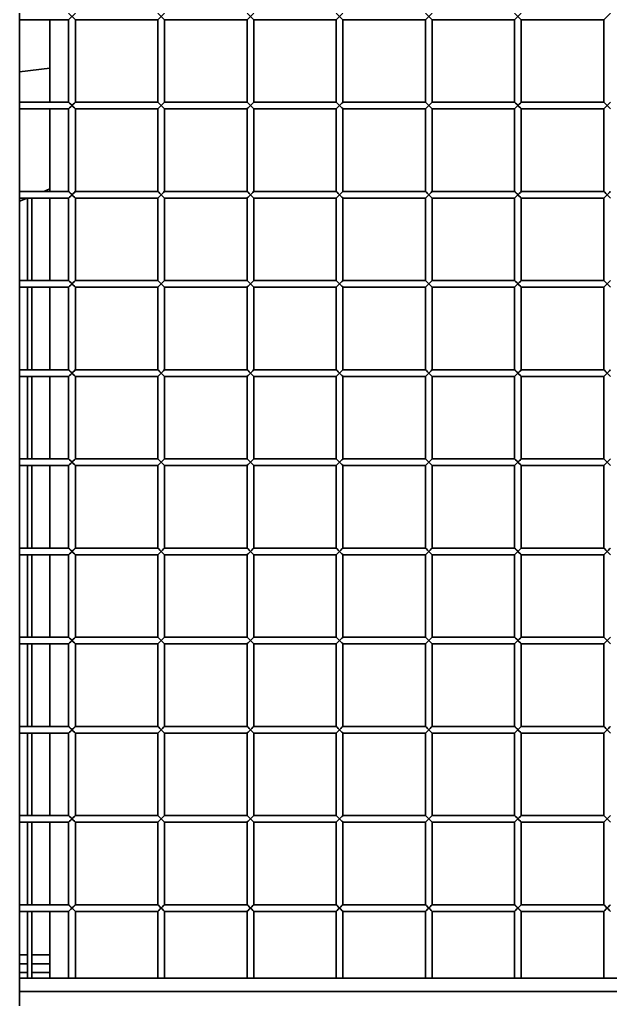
# Model space of a CAD drawing. Header units: millimetres. Extents: x 32496 to 166256, y 3504 to 23939.
# Drawn here: x 147669.7 to 147934.6, y 13585.3 to 14024.9 of the extents above; entities that cross this region are included whole.
import ezdxf

# ---------------------------------------------------------------- set-up
doc = ezdxf.new("R2010")
doc.units = ezdxf.units.MM
doc.layers.get('0').update_dxf_attribs({"lineweight": 35})

# ---------------------------------------------------------------- blocks, each defined once
blk = doc.blocks.new('8-1250')
at = {"linetype": 'Continuous'}
for p, q in [((-926.63, -32393.79), (-926.63, -33324.79)), ((-904.63, -32881.79), (-901.63, -32878.79)), ((-904.63, -32878.79), (-901.63, -32881.79)), ((-864.63, -32881.79), (-861.63, -32878.79)), ((-864.63, -32878.79), (-861.63, -32881.79)), ((-824.63, -32881.79), (-821.63, -32878.79)), ((-824.63, -32878.79), (-821.63, -32881.79)), ((-784.63, -32881.79), (-781.63, -32878.79)), ((-784.63, -32878.79), (-781.63, -32881.79)), ((-744.63, -32881.79), (-741.63, -32878.79)), ((-744.63, -32878.79), (-741.63, -32881.79)), ((-704.63, -32881.79), (-701.63, -32878.79)), ((-704.63, -32878.79), (-701.63, -32881.79)), ((-664.63, -32881.79), (-661.63, -32878.79)), ((-926.63, -32881.79), (-904.63, -32881.79)), ((-913.13, -32881.79), (-913.13, -32918.79)), ((-904.63, -32881.79), (-904.63, -32918.79)), ((-901.63, -32881.79), (-864.63, -32881.79)), ((-901.63, -32881.79), (-901.63, -32918.79)), ((-864.63, -32881.79), (-864.63, -32918.79)), ((-861.63, -32881.79), (-824.63, -32881.79)), ((-861.63, -32881.79), (-861.63, -32918.79)), ((-824.63, -32881.79), (-824.63, -32918.79)), ((-821.63, -32881.79), (-784.63, -32881.79)), ((-821.63, -32881.79), (-821.63, -32918.79)), ((-784.63, -32881.79), (-784.63, -32918.79)), ((-781.63, -32881.79), (-744.63, -32881.79)), ((-781.63, -32881.79), (-781.63, -32918.79)), ((-744.63, -32881.79), (-744.63, -32918.79)), ((-741.63, -32881.79), (-704.63, -32881.79)), ((-741.63, -32881.79), (-741.63, -32918.79)), ((-704.63, -32881.79), (-704.63, -32918.79)), ((-701.63, -32881.79), (-664.63, -32881.79)), ((-701.63, -32881.79), (-701.63, -32918.79)), ((-664.63, -32881.79), (-664.63, -32918.79)), ((-913.13, -32903.55), (-926.63, -32905.12)), ((-926.63, -32918.79), (-904.63, -32918.79)), ((-926.63, -32921.79), (-904.63, -32921.79)), ((-913.13, -32921.79), (-913.13, -32958.79)), ((-904.63, -32921.79), (-901.63, -32918.79)), ((-904.63, -32918.79), (-901.63, -32921.79)), ((-904.63, -32921.79), (-904.63, -32958.79)), ((-901.63, -32918.79), (-864.63, -32918.79)), ((-901.63, -32921.79), (-864.63, -32921.79)), ((-901.63, -32921.79), (-901.63, -32958.79)), ((-864.63, -32921.79), (-861.63, -32918.79)), ((-864.63, -32918.79), (-861.63, -32921.79)), ((-864.63, -32921.79), (-864.63, -32958.79)), ((-861.63, -32918.79), (-824.63, -32918.79)), ((-861.63, -32921.79), (-824.63, -32921.79)), ((-861.63, -32921.79), (-861.63, -32958.79)), ((-824.63, -32921.79), (-821.63, -32918.79)), ((-824.63, -32918.79), (-821.63, -32921.79)), ((-824.63, -32921.79), (-824.63, -32958.79)), ((-821.63, -32918.79), (-784.63, -32918.79)), ((-821.63, -32921.79), (-784.63, -32921.79)), ((-821.63, -32921.79), (-821.63, -32958.79)), ((-784.63, -32921.79), (-781.63, -32918.79)), ((-784.63, -32918.79), (-781.63, -32921.79)), ((-784.63, -32921.79), (-784.63, -32958.79)), ((-781.63, -32918.79), (-744.63, -32918.79)), ((-781.63, -32921.79), (-744.63, -32921.79)), ((-781.63, -32921.79), (-781.63, -32958.79)), ((-744.63, -32921.79), (-741.63, -32918.79)), ((-744.63, -32918.79), (-741.63, -32921.79)), ((-744.63, -32921.79), (-744.63, -32958.79)), ((-741.63, -32918.79), (-704.63, -32918.79)), ((-741.63, -32921.79), (-704.63, -32921.79)), ((-741.63, -32921.79), (-741.63, -32958.79)), ((-704.63, -32921.79), (-701.63, -32918.79)), ((-704.63, -32918.79), (-701.63, -32921.79)), ((-704.63, -32921.79), (-704.63, -32958.79)), ((-701.63, -32918.79), (-664.63, -32918.79)), ((-701.63, -32921.79), (-664.63, -32921.79)), ((-701.63, -32921.79), (-701.63, -32958.79)), ((-664.63, -32921.79), (-661.63, -32918.79)), ((-664.63, -32918.79), (-661.63, -32921.79)), ((-664.63, -32921.79), (-664.63, -32958.79)), ((-913.13, -32957.68), (-915.83, -32958.79)), ((-926.63, -32958.79), (-904.63, -32958.79)), ((-923.18, -32961.79), (-926.63, -32963.2)), ((-926.63, -32961.79), (-904.63, -32961.79)), ((-923.13, -32961.77), (-923.13, -32998.79)), ((-921.13, -32961.79), (-921.13, -32998.79)), ((-913.13, -32961.79), (-913.13, -32998.79)), ((-904.63, -32961.79), (-901.63, -32958.79)), ((-904.63, -32958.79), (-901.63, -32961.79)), ((-904.63, -32961.79), (-904.63, -32998.79)), ((-901.63, -32958.79), (-864.63, -32958.79)), ((-901.63, -32961.79), (-864.63, -32961.79)), ((-901.63, -32961.79), (-901.63, -32998.79)), ((-864.63, -32961.79), (-861.63, -32958.79)), ((-864.63, -32958.79), (-861.63, -32961.79)), ((-864.63, -32961.79), (-864.63, -32998.79)), ((-861.63, -32958.79), (-824.63, -32958.79)), ((-861.63, -32961.79), (-824.63, -32961.79)), ((-861.63, -32961.79), (-861.63, -32998.79)), ((-824.63, -32961.79), (-821.63, -32958.79)), ((-824.63, -32958.79), (-821.63, -32961.79)), ((-824.63, -32961.79), (-824.63, -32998.79)), ((-821.63, -32958.79), (-784.63, -32958.79)), ((-821.63, -32961.79), (-784.63, -32961.79)), ((-821.63, -32961.79), (-821.63, -32998.79)), ((-784.63, -32961.79), (-781.63, -32958.79)), ((-784.63, -32958.79), (-781.63, -32961.79)), ((-784.63, -32961.79), (-784.63, -32998.79)), ((-781.63, -32958.79), (-744.63, -32958.79)), ((-781.63, -32961.79), (-744.63, -32961.79)), ((-781.63, -32961.79), (-781.63, -32998.79)), ((-744.63, -32961.79), (-741.63, -32958.79)), ((-744.63, -32958.79), (-741.63, -32961.79)), ((-744.63, -32961.79), (-744.63, -32998.79)), ((-741.63, -32958.79), (-704.63, -32958.79)), ((-741.63, -32961.79), (-704.63, -32961.79)), ((-741.63, -32961.79), (-741.63, -32998.79)), ((-704.63, -32961.79), (-701.63, -32958.79)), ((-704.63, -32958.79), (-701.63, -32961.79)), ((-704.63, -32961.79), (-704.63, -32998.79)), ((-701.63, -32958.79), (-664.63, -32958.79)), ((-701.63, -32961.79), (-664.63, -32961.79)), ((-701.63, -32961.79), (-701.63, -32998.79)), ((-664.63, -32961.79), (-661.63, -32958.79)), ((-664.63, -32958.79), (-661.63, -32961.79)), ((-664.63, -32961.79), (-664.63, -32998.79)), ((-926.63, -32998.79), (-904.63, -32998.79)), ((-926.63, -33001.79), (-904.63, -33001.79)), ((-923.13, -33001.79), (-923.13, -33038.79)), ((-921.13, -33001.79), (-921.13, -33038.79)), ((-913.13, -33001.79), (-913.13, -33038.79)), ((-904.63, -33001.79), (-901.63, -32998.79)), ((-904.63, -32998.79), (-901.63, -33001.79)), ((-904.63, -33001.79), (-904.63, -33038.79)), ((-901.63, -32998.79), (-864.63, -32998.79)), ((-901.63, -33001.79), (-864.63, -33001.79)), ((-901.63, -33001.79), (-901.63, -33038.79)), ((-864.63, -33001.79), (-861.63, -32998.79)), ((-864.63, -32998.79), (-861.63, -33001.79)), ((-864.63, -33001.79), (-864.63, -33038.79)), ((-861.63, -32998.79), (-824.63, -32998.79)), ((-861.63, -33001.79), (-824.63, -33001.79)), ((-861.63, -33001.79), (-861.63, -33038.79)), ((-824.63, -33001.79), (-821.63, -32998.79)), ((-824.63, -32998.79), (-821.63, -33001.79)), ((-824.63, -33001.79), (-824.63, -33038.79)), ((-821.63, -32998.79), (-784.63, -32998.79)), ((-821.63, -33001.79), (-784.63, -33001.79)), ((-821.63, -33001.79), (-821.63, -33038.79)), ((-784.63, -33001.79), (-781.63, -32998.79)), ((-784.63, -32998.79), (-781.63, -33001.79)), ((-784.63, -33001.79), (-784.63, -33038.79)), ((-781.63, -32998.79), (-744.63, -32998.79)), ((-781.63, -33001.79), (-744.63, -33001.79)), ((-781.63, -33001.79), (-781.63, -33038.79)), ((-744.63, -33001.79), (-741.63, -32998.79)), ((-744.63, -32998.79), (-741.63, -33001.79)), ((-744.63, -33001.79), (-744.63, -33038.79)), ((-741.63, -32998.79), (-704.63, -32998.79)), ((-741.63, -33001.79), (-704.63, -33001.79)), ((-741.63, -33001.79), (-741.63, -33038.79)), ((-704.63, -33001.79), (-701.63, -32998.79)), ((-704.63, -32998.79), (-701.63, -33001.79)), ((-704.63, -33001.79), (-704.63, -33038.79)), ((-701.63, -32998.79), (-664.63, -32998.79)), ((-701.63, -33001.79), (-664.63, -33001.79)), ((-701.63, -33001.79), (-701.63, -33038.79)), ((-664.63, -33001.79), (-661.63, -32998.79)), ((-664.63, -32998.79), (-661.63, -33001.79)), ((-664.63, -33001.79), (-664.63, -33038.79)), ((-926.63, -33038.79), (-904.63, -33038.79)), ((-904.63, -33041.79), (-901.63, -33038.79)), ((-904.63, -33038.79), (-901.63, -33041.79)), ((-901.63, -33038.79), (-864.63, -33038.79)), ((-864.63, -33041.79), (-861.63, -33038.79)), ((-864.63, -33038.79), (-861.63, -33041.79)), ((-861.63, -33038.79), (-824.63, -33038.79)), ((-824.63, -33041.79), (-821.63, -33038.79)), ((-824.63, -33038.79), (-821.63, -33041.79)), ((-821.63, -33038.79), (-784.63, -33038.79)), ((-784.63, -33041.79), (-781.63, -33038.79)), ((-784.63, -33038.79), (-781.63, -33041.79)), ((-781.63, -33038.79), (-744.63, -33038.79)), ((-744.63, -33041.79), (-741.63, -33038.79)), ((-744.63, -33038.79), (-741.63, -33041.79)), ((-741.63, -33038.79), (-704.63, -33038.79)), ((-704.63, -33041.79), (-701.63, -33038.79)), ((-704.63, -33038.79), (-701.63, -33041.79)), ((-701.63, -33038.79), (-664.63, -33038.79)), ((-664.63, -33041.79), (-661.63, -33038.79)), ((-664.63, -33038.79), (-661.63, -33041.79)), ((-926.63, -33041.79), (-904.63, -33041.79)), ((-923.13, -33041.79), (-923.13, -33078.79)), ((-921.13, -33041.79), (-921.13, -33078.79)), ((-913.13, -33041.79), (-913.13, -33078.79)), ((-904.63, -33041.79), (-904.63, -33078.79)), ((-901.63, -33041.79), (-864.63, -33041.79)), ((-901.63, -33041.79), (-901.63, -33078.79)), ((-864.63, -33041.79), (-864.63, -33078.79)), ((-861.63, -33041.79), (-824.63, -33041.79)), ((-861.63, -33041.79), (-861.63, -33078.79)), ((-824.63, -33041.79), (-824.63, -33078.79)), ((-821.63, -33041.79), (-784.63, -33041.79)), ((-821.63, -33041.79), (-821.63, -33078.79)), ((-784.63, -33041.79), (-784.63, -33078.79)), ((-781.63, -33041.79), (-744.63, -33041.79)), ((-781.63, -33041.79), (-781.63, -33078.79)), ((-744.63, -33041.79), (-744.63, -33078.79)), ((-741.63, -33041.79), (-704.63, -33041.79)), ((-741.63, -33041.79), (-741.63, -33078.79)), ((-704.63, -33041.79), (-704.63, -33078.79)), ((-701.63, -33041.79), (-664.63, -33041.79)), ((-701.63, -33041.79), (-701.63, -33078.79)), ((-664.63, -33041.79), (-664.63, -33078.79)), ((-926.63, -33078.79), (-904.63, -33078.79)), ((-904.63, -33081.79), (-901.63, -33078.79)), ((-904.63, -33078.79), (-901.63, -33081.79)), ((-901.63, -33078.79), (-864.63, -33078.79)), ((-864.63, -33081.79), (-861.63, -33078.79)), ((-864.63, -33078.79), (-861.63, -33081.79)), ((-861.63, -33078.79), (-824.63, -33078.79)), ((-824.63, -33081.79), (-821.63, -33078.79)), ((-824.63, -33078.79), (-821.63, -33081.79)), ((-821.63, -33078.79), (-784.63, -33078.79)), ((-784.63, -33081.79), (-781.63, -33078.79)), ((-784.63, -33078.79), (-781.63, -33081.79)), ((-781.63, -33078.79), (-744.63, -33078.79)), ((-744.63, -33081.79), (-741.63, -33078.79)), ((-744.63, -33078.79), (-741.63, -33081.79)), ((-741.63, -33078.79), (-704.63, -33078.79)), ((-704.63, -33081.79), (-701.63, -33078.79)), ((-704.63, -33078.79), (-701.63, -33081.79)), ((-701.63, -33078.79), (-664.63, -33078.79)), ((-664.63, -33081.79), (-661.63, -33078.79)), ((-664.63, -33078.79), (-661.63, -33081.79)), ((-926.63, -33081.79), (-904.63, -33081.79)), ((-923.13, -33081.79), (-923.13, -33118.79)), ((-921.13, -33081.79), (-921.13, -33118.79)), ((-913.13, -33081.79), (-913.13, -33118.79)), ((-904.63, -33081.79), (-904.63, -33118.79)), ((-901.63, -33081.79), (-864.63, -33081.79)), ((-901.63, -33081.79), (-901.63, -33118.79)), ((-864.63, -33081.79), (-864.63, -33118.79)), ((-861.63, -33081.79), (-824.63, -33081.79)), ((-861.63, -33081.79), (-861.63, -33118.79)), ((-824.63, -33081.79), (-824.63, -33118.79)), ((-821.63, -33081.79), (-784.63, -33081.79)), ((-821.63, -33081.79), (-821.63, -33118.79)), ((-784.63, -33081.79), (-784.63, -33118.79)), ((-781.63, -33081.79), (-744.63, -33081.79)), ((-781.63, -33081.79), (-781.63, -33118.79)), ((-744.63, -33081.79), (-744.63, -33118.79)), ((-741.63, -33081.79), (-704.63, -33081.79)), ((-741.63, -33081.79), (-741.63, -33118.79)), ((-704.63, -33081.79), (-704.63, -33118.79)), ((-701.63, -33081.79), (-664.63, -33081.79)), ((-701.63, -33081.79), (-701.63, -33118.79)), ((-664.63, -33081.79), (-664.63, -33118.79)), ((-926.63, -33118.79), (-904.63, -33118.79)), ((-904.63, -33121.79), (-901.63, -33118.79)), ((-904.63, -33118.79), (-901.63, -33121.79)), ((-901.63, -33118.79), (-864.63, -33118.79)), ((-864.63, -33121.79), (-861.63, -33118.79)), ((-864.63, -33118.79), (-861.63, -33121.79)), ((-861.63, -33118.79), (-824.63, -33118.79)), ((-824.63, -33121.79), (-821.63, -33118.79)), ((-824.63, -33118.79), (-821.63, -33121.79)), ((-821.63, -33118.79), (-784.63, -33118.79)), ((-784.63, -33121.79), (-781.63, -33118.79)), ((-784.63, -33118.79), (-781.63, -33121.79)), ((-781.63, -33118.79), (-744.63, -33118.79)), ((-744.63, -33121.79), (-741.63, -33118.79)), ((-744.63, -33118.79), (-741.63, -33121.79)), ((-741.63, -33118.79), (-704.63, -33118.79)), ((-704.63, -33121.79), (-701.63, -33118.79)), ((-704.63, -33118.79), (-701.63, -33121.79)), ((-701.63, -33118.79), (-664.63, -33118.79)), ((-664.63, -33121.79), (-661.63, -33118.79)), ((-664.63, -33118.79), (-661.63, -33121.79)), ((-926.63, -33121.79), (-904.63, -33121.79)), ((-923.13, -33121.79), (-923.13, -33158.79)), ((-921.13, -33121.79), (-921.13, -33158.79)), ((-913.13, -33121.79), (-913.13, -33158.79)), ((-904.63, -33121.79), (-904.63, -33158.79)), ((-901.63, -33121.79), (-864.63, -33121.79)), ((-901.63, -33121.79), (-901.63, -33158.79)), ((-864.63, -33121.79), (-864.63, -33158.79)), ((-861.63, -33121.79), (-824.63, -33121.79)), ((-861.63, -33121.79), (-861.63, -33158.79)), ((-824.63, -33121.79), (-824.63, -33158.79)), ((-821.63, -33121.79), (-784.63, -33121.79)), ((-821.63, -33121.79), (-821.63, -33158.79)), ((-784.63, -33121.79), (-784.63, -33158.79)), ((-781.63, -33121.79), (-744.63, -33121.79)), ((-781.63, -33121.79), (-781.63, -33158.79)), ((-744.63, -33121.79), (-744.63, -33158.79)), ((-741.63, -33121.79), (-704.63, -33121.79)), ((-741.63, -33121.79), (-741.63, -33158.79)), ((-704.63, -33121.79), (-704.63, -33158.79)), ((-701.63, -33121.79), (-664.63, -33121.79)), ((-701.63, -33121.79), (-701.63, -33158.79)), ((-664.63, -33121.79), (-664.63, -33158.79)), ((-926.63, -33158.79), (-904.63, -33158.79)), ((-904.63, -33161.79), (-901.63, -33158.79)), ((-904.63, -33158.79), (-901.63, -33161.79)), ((-901.63, -33158.79), (-864.63, -33158.79)), ((-864.63, -33161.79), (-861.63, -33158.79)), ((-864.63, -33158.79), (-861.63, -33161.79)), ((-861.63, -33158.79), (-824.63, -33158.79)), ((-824.63, -33161.79), (-821.63, -33158.79)), ((-824.63, -33158.79), (-821.63, -33161.79)), ((-821.63, -33158.79), (-784.63, -33158.79)), ((-784.63, -33161.79), (-781.63, -33158.79)), ((-784.63, -33158.79), (-781.63, -33161.79)), ((-781.63, -33158.79), (-744.63, -33158.79)), ((-744.63, -33161.79), (-741.63, -33158.79)), ((-744.63, -33158.79), (-741.63, -33161.79)), ((-741.63, -33158.79), (-704.63, -33158.79)), ((-704.63, -33161.79), (-701.63, -33158.79)), ((-704.63, -33158.79), (-701.63, -33161.79)), ((-701.63, -33158.79), (-664.63, -33158.79)), ((-664.63, -33161.79), (-661.63, -33158.79)), ((-664.63, -33158.79), (-661.63, -33161.79)), ((-926.63, -33161.79), (-904.63, -33161.79)), ((-923.13, -33161.79), (-923.13, -33198.79)), ((-921.13, -33161.79), (-921.13, -33198.79)), ((-913.13, -33161.79), (-913.13, -33198.79)), ((-904.63, -33161.79), (-904.63, -33198.79)), ((-901.63, -33161.79), (-864.63, -33161.79)), ((-901.63, -33161.79), (-901.63, -33198.79)), ((-864.63, -33161.79), (-864.63, -33198.79)), ((-861.63, -33161.79), (-824.63, -33161.79)), ((-861.63, -33161.79), (-861.63, -33198.79)), ((-824.63, -33161.79), (-824.63, -33198.79)), ((-821.63, -33161.79), (-784.63, -33161.79)), ((-821.63, -33161.79), (-821.63, -33198.79)), ((-784.63, -33161.79), (-784.63, -33198.79)), ((-781.63, -33161.79), (-744.63, -33161.79)), ((-781.63, -33161.79), (-781.63, -33198.79)), ((-744.63, -33161.79), (-744.63, -33198.79)), ((-741.63, -33161.79), (-704.63, -33161.79)), ((-741.63, -33161.79), (-741.63, -33198.79)), ((-704.63, -33161.79), (-704.63, -33198.79)), ((-701.63, -33161.79), (-664.63, -33161.79)), ((-701.63, -33161.79), (-701.63, -33198.79)), ((-664.63, -33161.79), (-664.63, -33198.79)), ((-926.63, -33198.79), (-904.63, -33198.79)), ((-904.63, -33201.79), (-901.63, -33198.79)), ((-904.63, -33198.79), (-901.63, -33201.79)), ((-901.63, -33198.79), (-864.63, -33198.79)), ((-864.63, -33201.79), (-861.63, -33198.79)), ((-864.63, -33198.79), (-861.63, -33201.79)), ((-861.63, -33198.79), (-824.63, -33198.79)), ((-824.63, -33201.79), (-821.63, -33198.79)), ((-824.63, -33198.79), (-821.63, -33201.79)), ((-821.63, -33198.79), (-784.63, -33198.79)), ((-784.63, -33201.79), (-781.63, -33198.79)), ((-784.63, -33198.79), (-781.63, -33201.79)), ((-781.63, -33198.79), (-744.63, -33198.79)), ((-744.63, -33201.79), (-741.63, -33198.79)), ((-744.63, -33198.79), (-741.63, -33201.79)), ((-741.63, -33198.79), (-704.63, -33198.79)), ((-704.63, -33201.79), (-701.63, -33198.79)), ((-704.63, -33198.79), (-701.63, -33201.79)), ((-701.63, -33198.79), (-664.63, -33198.79)), ((-664.63, -33201.79), (-661.63, -33198.79)), ((-664.63, -33198.79), (-661.63, -33201.79)), ((-926.63, -33201.79), (-904.63, -33201.79)), ((-923.13, -33201.79), (-923.13, -33238.79)), ((-921.13, -33201.79), (-921.13, -33238.79)), ((-913.13, -33201.79), (-913.13, -33238.79)), ((-904.63, -33201.79), (-904.63, -33238.79)), ((-901.63, -33201.79), (-864.63, -33201.79)), ((-901.63, -33201.79), (-901.63, -33238.79)), ((-864.63, -33201.79), (-864.63, -33238.79)), ((-861.63, -33201.79), (-824.63, -33201.79)), ((-861.63, -33201.79), (-861.63, -33238.79)), ((-824.63, -33201.79), (-824.63, -33238.79)), ((-821.63, -33201.79), (-784.63, -33201.79)), ((-821.63, -33201.79), (-821.63, -33238.79)), ((-784.63, -33201.79), (-784.63, -33238.79)), ((-781.63, -33201.79), (-744.63, -33201.79)), ((-781.63, -33201.79), (-781.63, -33238.79)), ((-744.63, -33201.79), (-744.63, -33238.79)), ((-741.63, -33201.79), (-704.63, -33201.79)), ((-741.63, -33201.79), (-741.63, -33238.79)), ((-704.63, -33201.79), (-704.63, -33238.79)), ((-701.63, -33201.79), (-664.63, -33201.79)), ((-701.63, -33201.79), (-701.63, -33238.79)), ((-664.63, -33201.79), (-664.63, -33238.79)), ((-926.63, -33238.79), (-904.63, -33238.79)), ((-904.63, -33241.79), (-901.63, -33238.79)), ((-904.63, -33238.79), (-901.63, -33241.79)), ((-901.63, -33238.79), (-864.63, -33238.79)), ((-864.63, -33241.79), (-861.63, -33238.79)), ((-864.63, -33238.79), (-861.63, -33241.79)), ((-861.63, -33238.79), (-824.63, -33238.79)), ((-824.63, -33241.79), (-821.63, -33238.79)), ((-824.63, -33238.79), (-821.63, -33241.79)), ((-821.63, -33238.79), (-784.63, -33238.79)), ((-784.63, -33241.79), (-781.63, -33238.79)), ((-784.63, -33238.79), (-781.63, -33241.79)), ((-781.63, -33238.79), (-744.63, -33238.79)), ((-744.63, -33241.79), (-741.63, -33238.79)), ((-744.63, -33238.79), (-741.63, -33241.79)), ((-741.63, -33238.79), (-704.63, -33238.79)), ((-704.63, -33241.79), (-701.63, -33238.79)), ((-704.63, -33238.79), (-701.63, -33241.79)), ((-701.63, -33238.79), (-664.63, -33238.79)), ((-664.63, -33241.79), (-661.63, -33238.79)), ((-664.63, -33238.79), (-661.63, -33241.79)), ((-926.63, -33241.79), (-904.63, -33241.79)), ((-923.13, -33241.79), (-923.13, -33278.79)), ((-921.13, -33241.79), (-921.13, -33278.79)), ((-913.13, -33241.79), (-913.13, -33278.79)), ((-904.63, -33241.79), (-904.63, -33278.79)), ((-901.63, -33241.79), (-864.63, -33241.79)), ((-901.63, -33241.79), (-901.63, -33278.79)), ((-864.63, -33241.79), (-864.63, -33278.79)), ((-861.63, -33241.79), (-824.63, -33241.79)), ((-861.63, -33241.79), (-861.63, -33278.79)), ((-824.63, -33241.79), (-824.63, -33278.79)), ((-821.63, -33241.79), (-784.63, -33241.79)), ((-821.63, -33241.79), (-821.63, -33278.79)), ((-784.63, -33241.79), (-784.63, -33278.79)), ((-781.63, -33241.79), (-744.63, -33241.79)), ((-781.63, -33241.79), (-781.63, -33278.79)), ((-744.63, -33241.79), (-744.63, -33278.79)), ((-741.63, -33241.79), (-704.63, -33241.79)), ((-741.63, -33241.79), (-741.63, -33278.79)), ((-704.63, -33241.79), (-704.63, -33278.79)), ((-701.63, -33241.79), (-664.63, -33241.79)), ((-701.63, -33241.79), (-701.63, -33278.79)), ((-664.63, -33241.79), (-664.63, -33278.79)), ((-926.63, -33278.79), (-904.63, -33278.79)), ((-904.63, -33281.79), (-901.63, -33278.79)), ((-904.63, -33278.79), (-901.63, -33281.79)), ((-901.63, -33278.79), (-864.63, -33278.79)), ((-864.63, -33281.79), (-861.63, -33278.79)), ((-864.63, -33278.79), (-861.63, -33281.79)), ((-861.63, -33278.79), (-824.63, -33278.79)), ((-824.63, -33281.79), (-821.63, -33278.79)), ((-824.63, -33278.79), (-821.63, -33281.79)), ((-821.63, -33278.79), (-784.63, -33278.79)), ((-784.63, -33281.79), (-781.63, -33278.79)), ((-784.63, -33278.79), (-781.63, -33281.79)), ((-781.63, -33278.79), (-744.63, -33278.79)), ((-744.63, -33281.79), (-741.63, -33278.79)), ((-744.63, -33278.79), (-741.63, -33281.79)), ((-741.63, -33278.79), (-704.63, -33278.79)), ((-704.63, -33281.79), (-701.63, -33278.79)), ((-704.63, -33278.79), (-701.63, -33281.79)), ((-701.63, -33278.79), (-664.63, -33278.79)), ((-664.63, -33281.79), (-661.63, -33278.79)), ((-664.63, -33278.79), (-661.63, -33281.79)), ((-926.63, -33281.79), (-904.63, -33281.79)), ((-923.13, -33281.79), (-923.13, -33311.79)), ((-921.13, -33281.79), (-921.13, -33311.79)), ((-913.13, -33281.79), (-913.13, -33311.79)), ((-904.63, -33281.79), (-904.63, -33311.79)), ((-901.63, -33281.79), (-864.63, -33281.79)), ((-901.63, -33281.79), (-901.63, -33311.79)), ((-864.63, -33281.79), (-864.63, -33311.79)), ((-861.63, -33281.79), (-824.63, -33281.79)), ((-861.63, -33281.79), (-861.63, -33311.79)), ((-824.63, -33281.79), (-824.63, -33311.79)), ((-821.63, -33281.79), (-784.63, -33281.79)), ((-821.63, -33281.79), (-821.63, -33311.79)), ((-784.63, -33281.79), (-784.63, -33311.79)), ((-781.63, -33281.79), (-744.63, -33281.79)), ((-781.63, -33281.79), (-781.63, -33311.79)), ((-744.63, -33281.79), (-744.63, -33311.79)), ((-741.63, -33281.79), (-704.63, -33281.79)), ((-741.63, -33281.79), (-741.63, -33311.79)), ((-704.63, -33281.79), (-704.63, -33311.79)), ((-701.63, -33281.79), (-664.63, -33281.79)), ((-701.63, -33281.79), (-701.63, -33311.79)), ((-664.63, -33281.79), (-664.63, -33311.79)), ((-923.13, -33301.29), (-926.63, -33301.29)), ((-913.13, -33301.29), (-921.13, -33301.29)), ((-926.63, -33305.29), (-923.13, -33305.29)), ((-923.13, -33309.29), (-926.63, -33309.29)), ((-921.13, -33305.29), (-913.13, -33305.29)), ((-913.13, -33309.29), (-921.13, -33309.29)), ((-300.63, -33311.79), (-926.63, -33311.79)), ((-926.63, -33317.79), (-300.63, -33317.79))]:
    blk.add_line(p, q, dxfattribs=at)
for points in [[(-904.63, -32918.79), (-904.2, -32919.22), (-903.71, -32919.71), (-902.54, -32920.88)], [(-903.13, -32920.29), (-903.72, -32920.88), (-904.19, -32921.35), (-904.51, -32921.67)], [(-903.13, -32920.29), (-902.54, -32919.7), (-902.07, -32919.23), (-901.74, -32918.9)], [(-901.74, -32921.67), (-902.07, -32921.35), (-902.54, -32920.88)], [(-864.63, -32918.79), (-864.2, -32919.22), (-863.71, -32919.71), (-862.54, -32920.88)], [(-863.13, -32920.29), (-863.72, -32920.88), (-864.19, -32921.35), (-864.51, -32921.67)], [(-863.13, -32920.29), (-862.54, -32919.7), (-862.07, -32919.23), (-861.74, -32918.9)], [(-861.74, -32921.67), (-862.07, -32921.35), (-862.54, -32920.88)], [(-824.63, -32918.79), (-824.2, -32919.22), (-823.71, -32919.71), (-822.54, -32920.88)], [(-823.13, -32920.29), (-823.72, -32920.88), (-824.19, -32921.35), (-824.51, -32921.67)], [(-823.13, -32920.29), (-822.54, -32919.7), (-822.07, -32919.23), (-821.74, -32918.9)], [(-821.74, -32921.67), (-822.07, -32921.35), (-822.54, -32920.88)], [(-784.63, -32918.79), (-784.2, -32919.22), (-783.71, -32919.71), (-782.54, -32920.88)], [(-783.13, -32920.29), (-783.72, -32920.88), (-784.19, -32921.35), (-784.51, -32921.67)], [(-783.13, -32920.29), (-782.54, -32919.7), (-782.07, -32919.23), (-781.74, -32918.9)], [(-781.74, -32921.67), (-782.07, -32921.35), (-782.54, -32920.88)], [(-744.63, -32918.79), (-744.2, -32919.22), (-743.71, -32919.71), (-742.54, -32920.88)], [(-743.13, -32920.29), (-743.72, -32920.88), (-744.19, -32921.35), (-744.51, -32921.67)], [(-743.13, -32920.29), (-742.54, -32919.7), (-742.07, -32919.23), (-741.74, -32918.9)], [(-741.74, -32921.67), (-742.07, -32921.35), (-742.54, -32920.88)], [(-704.63, -32918.79), (-704.2, -32919.22), (-703.71, -32919.71), (-702.54, -32920.88)], [(-703.13, -32920.29), (-703.72, -32920.88), (-704.19, -32921.35), (-704.51, -32921.67)], [(-703.13, -32920.29), (-702.54, -32919.7), (-702.07, -32919.23), (-701.74, -32918.9)], [(-701.74, -32921.67), (-702.07, -32921.35), (-702.54, -32920.88)], [(-664.63, -32918.79), (-664.2, -32919.22), (-663.71, -32919.71), (-662.54, -32920.88)], [(-663.13, -32920.29), (-663.72, -32920.88), (-664.19, -32921.35), (-664.51, -32921.67)], [(-663.13, -32920.29), (-662.54, -32919.7), (-662.07, -32919.23), (-661.74, -32918.9)], [(-661.74, -32921.67), (-662.07, -32921.35), (-662.54, -32920.88)], [(-904.63, -32958.79), (-904.2, -32959.22), (-903.71, -32959.71), (-902.54, -32960.88)], [(-903.13, -32960.29), (-903.72, -32960.88), (-904.19, -32961.35), (-904.51, -32961.67)], [(-903.13, -32960.29), (-902.54, -32959.7), (-902.07, -32959.23), (-901.74, -32958.9)], [(-901.74, -32961.67), (-902.07, -32961.35), (-902.54, -32960.88)], [(-864.63, -32958.79), (-864.2, -32959.22), (-863.71, -32959.71), (-862.54, -32960.88)], [(-863.13, -32960.29), (-863.72, -32960.88), (-864.19, -32961.35), (-864.51, -32961.67)], [(-863.13, -32960.29), (-862.54, -32959.7), (-862.07, -32959.23), (-861.74, -32958.9)], [(-861.74, -32961.67), (-862.07, -32961.35), (-862.54, -32960.88)], [(-824.63, -32958.79), (-824.2, -32959.22), (-823.71, -32959.71), (-822.54, -32960.88)], [(-823.13, -32960.29), (-823.72, -32960.88), (-824.19, -32961.35), (-824.51, -32961.67)], [(-823.13, -32960.29), (-822.54, -32959.7), (-822.07, -32959.23), (-821.74, -32958.9)], [(-821.74, -32961.67), (-822.07, -32961.35), (-822.54, -32960.88)], [(-784.63, -32958.79), (-784.2, -32959.22), (-783.71, -32959.71), (-782.54, -32960.88)], [(-783.13, -32960.29), (-783.72, -32960.88), (-784.19, -32961.35), (-784.51, -32961.67)], [(-783.13, -32960.29), (-782.54, -32959.7), (-782.07, -32959.23), (-781.74, -32958.9)], [(-781.74, -32961.67), (-782.07, -32961.35), (-782.54, -32960.88)], [(-744.63, -32958.79), (-744.2, -32959.22), (-743.71, -32959.71), (-742.54, -32960.88)], [(-743.13, -32960.29), (-743.72, -32960.88), (-744.19, -32961.35), (-744.51, -32961.67)], [(-743.13, -32960.29), (-742.54, -32959.7), (-742.07, -32959.23), (-741.74, -32958.9)], [(-741.74, -32961.67), (-742.07, -32961.35), (-742.54, -32960.88)], [(-704.63, -32958.79), (-704.2, -32959.22), (-703.71, -32959.71), (-702.54, -32960.88)], [(-703.13, -32960.29), (-703.72, -32960.88), (-704.19, -32961.35), (-704.51, -32961.67)], [(-703.13, -32960.29), (-702.54, -32959.7), (-702.07, -32959.23), (-701.74, -32958.9)], [(-701.74, -32961.67), (-702.07, -32961.35), (-702.54, -32960.88)], [(-664.63, -32958.79), (-664.2, -32959.22), (-663.71, -32959.71), (-662.54, -32960.88)], [(-663.13, -32960.29), (-663.72, -32960.88), (-664.19, -32961.35), (-664.51, -32961.67)], [(-663.13, -32960.29), (-662.54, -32959.7), (-662.07, -32959.23), (-661.74, -32958.9)], [(-661.74, -32961.67), (-662.07, -32961.35), (-662.54, -32960.88)], [(-904.63, -32998.79), (-904.2, -32999.22), (-903.71, -32999.71), (-902.54, -33000.88)], [(-903.13, -33000.29), (-903.72, -33000.88), (-904.19, -33001.35), (-904.51, -33001.67)], [(-903.13, -33000.29), (-902.54, -32999.7), (-902.07, -32999.23), (-901.74, -32998.9)], [(-901.74, -33001.67), (-902.07, -33001.35), (-902.54, -33000.88)], [(-864.63, -32998.79), (-864.2, -32999.22), (-863.71, -32999.71), (-862.54, -33000.88)], [(-863.13, -33000.29), (-863.72, -33000.88), (-864.19, -33001.35), (-864.51, -33001.67)], [(-863.13, -33000.29), (-862.54, -32999.7), (-862.07, -32999.23), (-861.74, -32998.9)], [(-861.74, -33001.67), (-862.07, -33001.35), (-862.54, -33000.88)], [(-824.63, -32998.79), (-824.2, -32999.22), (-823.71, -32999.71), (-822.54, -33000.88)], [(-823.13, -33000.29), (-823.72, -33000.88), (-824.19, -33001.35), (-824.51, -33001.67)], [(-823.13, -33000.29), (-822.54, -32999.7), (-822.07, -32999.23), (-821.74, -32998.9)], [(-821.74, -33001.67), (-822.07, -33001.35), (-822.54, -33000.88)], [(-784.63, -32998.79), (-784.2, -32999.22), (-783.71, -32999.71), (-782.54, -33000.88)], [(-783.13, -33000.29), (-783.72, -33000.88), (-784.19, -33001.35), (-784.51, -33001.67)], [(-783.13, -33000.29), (-782.54, -32999.7), (-782.07, -32999.23), (-781.74, -32998.9)], [(-781.74, -33001.67), (-782.07, -33001.35), (-782.54, -33000.88)], [(-744.63, -32998.79), (-744.2, -32999.22), (-743.71, -32999.71), (-742.54, -33000.88)], [(-743.13, -33000.29), (-743.72, -33000.88), (-744.19, -33001.35), (-744.51, -33001.67)], [(-743.13, -33000.29), (-742.54, -32999.7), (-742.07, -32999.23), (-741.74, -32998.9)], [(-741.74, -33001.67), (-742.07, -33001.35), (-742.54, -33000.88)], [(-704.63, -32998.79), (-704.2, -32999.22), (-703.71, -32999.71), (-702.54, -33000.88)], [(-703.13, -33000.29), (-703.72, -33000.88), (-704.19, -33001.35), (-704.51, -33001.67)], [(-703.13, -33000.29), (-702.54, -32999.7), (-702.07, -32999.23), (-701.74, -32998.9)], [(-701.74, -33001.67), (-702.07, -33001.35), (-702.54, -33000.88)], [(-664.63, -32998.79), (-664.2, -32999.22), (-663.71, -32999.71), (-662.54, -33000.88)], [(-663.13, -33000.29), (-663.72, -33000.88), (-664.19, -33001.35), (-664.51, -33001.67)], [(-663.13, -33000.29), (-662.54, -32999.7), (-662.07, -32999.23), (-661.74, -32998.9)], [(-661.74, -33001.67), (-662.07, -33001.35), (-662.54, -33000.88)], [(-904.63, -33038.79), (-904.2, -33039.22), (-903.71, -33039.71), (-902.54, -33040.88)], [(-903.13, -33040.29), (-903.72, -33040.88), (-904.19, -33041.35), (-904.51, -33041.67)], [(-903.13, -33040.29), (-902.54, -33039.7), (-902.07, -33039.23), (-901.74, -33038.9)], [(-901.74, -33041.67), (-902.07, -33041.35), (-902.54, -33040.88)], [(-864.63, -33038.79), (-864.2, -33039.22), (-863.71, -33039.71), (-862.54, -33040.88)], [(-863.13, -33040.29), (-863.72, -33040.88), (-864.19, -33041.35), (-864.51, -33041.67)], [(-863.13, -33040.29), (-862.54, -33039.7), (-862.07, -33039.23), (-861.74, -33038.9)], [(-861.74, -33041.67), (-862.07, -33041.35), (-862.54, -33040.88)], [(-824.63, -33038.79), (-824.2, -33039.22), (-823.71, -33039.71), (-822.54, -33040.88)], [(-823.13, -33040.29), (-823.72, -33040.88), (-824.19, -33041.35), (-824.51, -33041.67)], [(-823.13, -33040.29), (-822.54, -33039.7), (-822.07, -33039.23), (-821.74, -33038.9)], [(-821.74, -33041.67), (-822.07, -33041.35), (-822.54, -33040.88)], [(-784.63, -33038.79), (-784.2, -33039.22), (-783.71, -33039.71), (-782.54, -33040.88)], [(-783.13, -33040.29), (-783.72, -33040.88), (-784.19, -33041.35), (-784.51, -33041.67)], [(-783.13, -33040.29), (-782.54, -33039.7), (-782.07, -33039.23), (-781.74, -33038.9)], [(-781.74, -33041.67), (-782.07, -33041.35), (-782.54, -33040.88)], [(-744.63, -33038.79), (-744.2, -33039.22), (-743.71, -33039.71), (-742.54, -33040.88)], [(-743.13, -33040.29), (-743.72, -33040.88), (-744.19, -33041.35), (-744.51, -33041.67)], [(-743.13, -33040.29), (-742.54, -33039.7), (-742.07, -33039.23), (-741.74, -33038.9)], [(-741.74, -33041.67), (-742.07, -33041.35), (-742.54, -33040.88)], [(-704.63, -33038.79), (-704.2, -33039.22), (-703.71, -33039.71), (-702.54, -33040.88)], [(-703.13, -33040.29), (-703.72, -33040.88), (-704.19, -33041.35), (-704.51, -33041.67)], [(-703.13, -33040.29), (-702.54, -33039.7), (-702.07, -33039.23), (-701.74, -33038.9)], [(-701.74, -33041.67), (-702.07, -33041.35), (-702.54, -33040.88)], [(-664.63, -33038.79), (-664.2, -33039.22), (-663.71, -33039.71), (-662.54, -33040.88)], [(-663.13, -33040.29), (-663.72, -33040.88), (-664.19, -33041.35), (-664.51, -33041.67)], [(-663.13, -33040.29), (-662.54, -33039.7), (-662.07, -33039.23), (-661.74, -33038.9)], [(-661.74, -33041.67), (-662.07, -33041.35), (-662.54, -33040.88)], [(-904.63, -33078.79), (-904.2, -33079.22), (-903.71, -33079.71), (-902.54, -33080.88)], [(-903.13, -33080.29), (-903.72, -33080.88), (-904.19, -33081.35), (-904.51, -33081.67)], [(-903.13, -33080.29), (-902.54, -33079.7), (-902.07, -33079.23), (-901.74, -33078.9)], [(-901.74, -33081.67), (-902.07, -33081.35), (-902.54, -33080.88)], [(-864.63, -33078.79), (-864.2, -33079.22), (-863.71, -33079.71), (-862.54, -33080.88)], [(-863.13, -33080.29), (-863.72, -33080.88), (-864.19, -33081.35), (-864.51, -33081.67)], [(-863.13, -33080.29), (-862.54, -33079.7), (-862.07, -33079.23), (-861.74, -33078.9)], [(-861.74, -33081.67), (-862.07, -33081.35), (-862.54, -33080.88)], [(-824.63, -33078.79), (-824.2, -33079.22), (-823.71, -33079.71), (-822.54, -33080.88)], [(-823.13, -33080.29), (-823.72, -33080.88), (-824.19, -33081.35), (-824.51, -33081.67)], [(-823.13, -33080.29), (-822.54, -33079.7), (-822.07, -33079.23), (-821.74, -33078.9)], [(-821.74, -33081.67), (-822.07, -33081.35), (-822.54, -33080.88)], [(-784.63, -33078.79), (-784.2, -33079.22), (-783.71, -33079.71), (-782.54, -33080.88)], [(-783.13, -33080.29), (-783.72, -33080.88), (-784.19, -33081.35), (-784.51, -33081.67)], [(-783.13, -33080.29), (-782.54, -33079.7), (-782.07, -33079.23), (-781.74, -33078.9)], [(-781.74, -33081.67), (-782.07, -33081.35), (-782.54, -33080.88)], [(-744.63, -33078.79), (-744.2, -33079.22), (-743.71, -33079.71), (-742.54, -33080.88)], [(-743.13, -33080.29), (-743.72, -33080.88), (-744.19, -33081.35), (-744.51, -33081.67)], [(-743.13, -33080.29), (-742.54, -33079.7), (-742.07, -33079.23), (-741.74, -33078.9)], [(-741.74, -33081.67), (-742.07, -33081.35), (-742.54, -33080.88)], [(-704.63, -33078.79), (-704.2, -33079.22), (-703.71, -33079.71), (-702.54, -33080.88)], [(-703.13, -33080.29), (-703.72, -33080.88), (-704.19, -33081.35), (-704.51, -33081.67)], [(-703.13, -33080.29), (-702.54, -33079.7), (-702.07, -33079.23), (-701.74, -33078.9)], [(-701.74, -33081.67), (-702.07, -33081.35), (-702.54, -33080.88)], [(-664.63, -33078.79), (-664.2, -33079.22), (-663.71, -33079.71), (-662.54, -33080.88)], [(-663.13, -33080.29), (-663.72, -33080.88), (-664.19, -33081.35), (-664.51, -33081.67)], [(-663.13, -33080.29), (-662.54, -33079.7), (-662.07, -33079.23), (-661.74, -33078.9)], [(-661.74, -33081.67), (-662.07, -33081.35), (-662.54, -33080.88)], [(-904.63, -33118.79), (-904.2, -33119.22), (-903.71, -33119.71), (-902.54, -33120.88)], [(-903.13, -33120.29), (-903.72, -33120.88), (-904.19, -33121.35), (-904.51, -33121.67)], [(-903.13, -33120.29), (-902.54, -33119.7), (-902.07, -33119.23), (-901.74, -33118.9)], [(-864.63, -33118.79), (-864.2, -33119.22), (-863.71, -33119.71), (-862.54, -33120.88)], [(-863.13, -33120.29), (-863.72, -33120.88), (-864.19, -33121.35), (-864.51, -33121.67)], [(-863.13, -33120.29), (-862.54, -33119.7), (-862.07, -33119.23), (-861.74, -33118.9)], [(-824.63, -33118.79), (-824.2, -33119.22), (-823.71, -33119.71), (-822.54, -33120.88)], [(-823.13, -33120.29), (-823.72, -33120.88), (-824.19, -33121.35), (-824.51, -33121.67)], [(-823.13, -33120.29), (-822.54, -33119.7), (-822.07, -33119.23), (-821.74, -33118.9)], [(-784.63, -33118.79), (-784.2, -33119.22), (-783.71, -33119.71), (-782.54, -33120.88)], [(-783.13, -33120.29), (-783.72, -33120.88), (-784.19, -33121.35), (-784.51, -33121.67)], [(-783.13, -33120.29), (-782.54, -33119.7), (-782.07, -33119.23), (-781.74, -33118.9)], [(-744.63, -33118.79), (-744.2, -33119.22), (-743.71, -33119.71), (-742.54, -33120.88)], [(-743.13, -33120.29), (-743.72, -33120.88), (-744.19, -33121.35), (-744.51, -33121.67)], [(-743.13, -33120.29), (-742.54, -33119.7), (-742.07, -33119.23), (-741.74, -33118.9)], [(-704.63, -33118.79), (-704.2, -33119.22), (-703.71, -33119.71), (-702.54, -33120.88)], [(-703.13, -33120.29), (-703.72, -33120.88), (-704.19, -33121.35), (-704.51, -33121.67)], [(-703.13, -33120.29), (-702.54, -33119.7), (-702.07, -33119.23), (-701.74, -33118.9)], [(-664.63, -33118.79), (-664.2, -33119.22), (-663.71, -33119.71), (-662.54, -33120.88)], [(-663.13, -33120.29), (-663.72, -33120.88), (-664.19, -33121.35), (-664.51, -33121.67)], [(-663.13, -33120.29), (-662.54, -33119.7), (-662.07, -33119.23), (-661.74, -33118.9)], [(-901.74, -33121.67), (-902.07, -33121.35), (-902.54, -33120.88)], [(-861.74, -33121.67), (-862.07, -33121.35), (-862.54, -33120.88)], [(-821.74, -33121.67), (-822.07, -33121.35), (-822.54, -33120.88)], [(-781.74, -33121.67), (-782.07, -33121.35), (-782.54, -33120.88)], [(-741.74, -33121.67), (-742.07, -33121.35), (-742.54, -33120.88)], [(-701.74, -33121.67), (-702.07, -33121.35), (-702.54, -33120.88)], [(-661.74, -33121.67), (-662.07, -33121.35), (-662.54, -33120.88)], [(-904.63, -33158.79), (-904.2, -33159.22), (-903.71, -33159.71), (-902.54, -33160.88)], [(-903.13, -33160.29), (-902.54, -33159.7), (-902.07, -33159.23), (-901.74, -33158.9)], [(-864.63, -33158.79), (-864.2, -33159.22), (-863.71, -33159.71), (-862.54, -33160.88)], [(-863.13, -33160.29), (-862.54, -33159.7), (-862.07, -33159.23), (-861.74, -33158.9)], [(-824.63, -33158.79), (-824.2, -33159.22), (-823.71, -33159.71), (-822.54, -33160.88)], [(-823.13, -33160.29), (-822.54, -33159.7), (-822.07, -33159.23), (-821.74, -33158.9)], [(-784.63, -33158.79), (-784.2, -33159.22), (-783.71, -33159.71), (-782.54, -33160.88)], [(-783.13, -33160.29), (-782.54, -33159.7), (-782.07, -33159.23), (-781.74, -33158.9)], [(-744.63, -33158.79), (-744.2, -33159.22), (-743.71, -33159.71), (-742.54, -33160.88)], [(-743.13, -33160.29), (-742.54, -33159.7), (-742.07, -33159.23), (-741.74, -33158.9)], [(-704.63, -33158.79), (-704.2, -33159.22), (-703.71, -33159.71), (-702.54, -33160.88)], [(-703.13, -33160.29), (-702.54, -33159.7), (-702.07, -33159.23), (-701.74, -33158.9)], [(-664.63, -33158.79), (-664.2, -33159.22), (-663.71, -33159.71), (-662.54, -33160.88)], [(-663.13, -33160.29), (-662.54, -33159.7), (-662.07, -33159.23), (-661.74, -33158.9)], [(-903.13, -33160.29), (-903.72, -33160.88), (-904.19, -33161.35), (-904.51, -33161.67)], [(-901.74, -33161.67), (-902.07, -33161.35), (-902.54, -33160.88)], [(-863.13, -33160.29), (-863.72, -33160.88), (-864.19, -33161.35), (-864.51, -33161.67)], [(-861.74, -33161.67), (-862.07, -33161.35), (-862.54, -33160.88)], [(-823.13, -33160.29), (-823.72, -33160.88), (-824.19, -33161.35), (-824.51, -33161.67)], [(-821.74, -33161.67), (-822.07, -33161.35), (-822.54, -33160.88)], [(-783.13, -33160.29), (-783.72, -33160.88), (-784.19, -33161.35), (-784.51, -33161.67)], [(-781.74, -33161.67), (-782.07, -33161.35), (-782.54, -33160.88)], [(-743.13, -33160.29), (-743.72, -33160.88), (-744.19, -33161.35), (-744.51, -33161.67)], [(-741.74, -33161.67), (-742.07, -33161.35), (-742.54, -33160.88)], [(-703.13, -33160.29), (-703.72, -33160.88), (-704.19, -33161.35), (-704.51, -33161.67)], [(-701.74, -33161.67), (-702.07, -33161.35), (-702.54, -33160.88)], [(-663.13, -33160.29), (-663.72, -33160.88), (-664.19, -33161.35), (-664.51, -33161.67)], [(-661.74, -33161.67), (-662.07, -33161.35), (-662.54, -33160.88)], [(-904.63, -33198.79), (-904.2, -33199.22), (-903.71, -33199.71), (-902.54, -33200.88)], [(-903.13, -33200.29), (-902.54, -33199.7), (-902.07, -33199.23), (-901.74, -33198.9)], [(-864.63, -33198.79), (-864.2, -33199.22), (-863.71, -33199.71), (-862.54, -33200.88)], [(-863.13, -33200.29), (-862.54, -33199.7), (-862.07, -33199.23), (-861.74, -33198.9)], [(-824.63, -33198.79), (-824.2, -33199.22), (-823.71, -33199.71), (-822.54, -33200.88)], [(-823.13, -33200.29), (-822.54, -33199.7), (-822.07, -33199.23), (-821.74, -33198.9)], [(-784.63, -33198.79), (-784.2, -33199.22), (-783.71, -33199.71), (-782.54, -33200.88)], [(-783.13, -33200.29), (-782.54, -33199.7), (-782.07, -33199.23), (-781.74, -33198.9)], [(-744.63, -33198.79), (-744.2, -33199.22), (-743.71, -33199.71), (-742.54, -33200.88)], [(-743.13, -33200.29), (-742.54, -33199.7), (-742.07, -33199.23), (-741.74, -33198.9)], [(-704.63, -33198.79), (-704.2, -33199.22), (-703.71, -33199.71), (-702.54, -33200.88)], [(-703.13, -33200.29), (-702.54, -33199.7), (-702.07, -33199.23), (-701.74, -33198.9)], [(-664.63, -33198.79), (-664.2, -33199.22), (-663.71, -33199.71), (-662.54, -33200.88)], [(-663.13, -33200.29), (-662.54, -33199.7), (-662.07, -33199.23), (-661.74, -33198.9)], [(-903.13, -33200.29), (-903.72, -33200.88), (-904.19, -33201.35), (-904.51, -33201.67)], [(-901.74, -33201.67), (-902.07, -33201.35), (-902.54, -33200.88)], [(-863.13, -33200.29), (-863.72, -33200.88), (-864.19, -33201.35), (-864.51, -33201.67)], [(-861.74, -33201.67), (-862.07, -33201.35), (-862.54, -33200.88)], [(-823.13, -33200.29), (-823.72, -33200.88), (-824.19, -33201.35), (-824.51, -33201.67)], [(-821.74, -33201.67), (-822.07, -33201.35), (-822.54, -33200.88)], [(-783.13, -33200.29), (-783.72, -33200.88), (-784.19, -33201.35), (-784.51, -33201.67)], [(-781.74, -33201.67), (-782.07, -33201.35), (-782.54, -33200.88)], [(-743.13, -33200.29), (-743.72, -33200.88), (-744.19, -33201.35), (-744.51, -33201.67)], [(-741.74, -33201.67), (-742.07, -33201.35), (-742.54, -33200.88)], [(-703.13, -33200.29), (-703.72, -33200.88), (-704.19, -33201.35), (-704.51, -33201.67)], [(-701.74, -33201.67), (-702.07, -33201.35), (-702.54, -33200.88)], [(-663.13, -33200.29), (-663.72, -33200.88), (-664.19, -33201.35), (-664.51, -33201.67)], [(-661.74, -33201.67), (-662.07, -33201.35), (-662.54, -33200.88)], [(-904.63, -33238.79), (-904.2, -33239.22), (-903.71, -33239.71), (-902.54, -33240.88)], [(-903.13, -33240.29), (-902.54, -33239.7), (-902.07, -33239.23), (-901.74, -33238.9)], [(-864.63, -33238.79), (-864.2, -33239.22), (-863.71, -33239.71), (-862.54, -33240.88)], [(-863.13, -33240.29), (-862.54, -33239.7), (-862.07, -33239.23), (-861.74, -33238.9)], [(-824.63, -33238.79), (-824.2, -33239.22), (-823.71, -33239.71), (-822.54, -33240.88)], [(-823.13, -33240.29), (-822.54, -33239.7), (-822.07, -33239.23), (-821.74, -33238.9)], [(-784.63, -33238.79), (-784.2, -33239.22), (-783.71, -33239.71), (-782.54, -33240.88)], [(-783.13, -33240.29), (-782.54, -33239.7), (-782.07, -33239.23), (-781.74, -33238.9)], [(-744.63, -33238.79), (-744.2, -33239.22), (-743.71, -33239.71), (-742.54, -33240.88)], [(-743.13, -33240.29), (-742.54, -33239.7), (-742.07, -33239.23), (-741.74, -33238.9)], [(-704.63, -33238.79), (-704.2, -33239.22), (-703.71, -33239.71), (-702.54, -33240.88)], [(-703.13, -33240.29), (-702.54, -33239.7), (-702.07, -33239.23), (-701.74, -33238.9)], [(-664.63, -33238.79), (-664.2, -33239.22), (-663.71, -33239.71), (-662.54, -33240.88)], [(-663.13, -33240.29), (-662.54, -33239.7), (-662.07, -33239.23), (-661.74, -33238.9)], [(-903.13, -33240.29), (-903.72, -33240.88), (-904.19, -33241.35), (-904.51, -33241.67)], [(-901.74, -33241.67), (-902.07, -33241.35), (-902.54, -33240.88)], [(-863.13, -33240.29), (-863.72, -33240.88), (-864.19, -33241.35), (-864.51, -33241.67)], [(-861.74, -33241.67), (-862.07, -33241.35), (-862.54, -33240.88)], [(-823.13, -33240.29), (-823.72, -33240.88), (-824.19, -33241.35), (-824.51, -33241.67)], [(-821.74, -33241.67), (-822.07, -33241.35), (-822.54, -33240.88)], [(-783.13, -33240.29), (-783.72, -33240.88), (-784.19, -33241.35), (-784.51, -33241.67)], [(-781.74, -33241.67), (-782.07, -33241.35), (-782.54, -33240.88)], [(-743.13, -33240.29), (-743.72, -33240.88), (-744.19, -33241.35), (-744.51, -33241.67)], [(-741.74, -33241.67), (-742.07, -33241.35), (-742.54, -33240.88)], [(-703.13, -33240.29), (-703.72, -33240.88), (-704.19, -33241.35), (-704.51, -33241.67)], [(-701.74, -33241.67), (-702.07, -33241.35), (-702.54, -33240.88)], [(-663.13, -33240.29), (-663.72, -33240.88), (-664.19, -33241.35), (-664.51, -33241.67)], [(-661.74, -33241.67), (-662.07, -33241.35), (-662.54, -33240.88)], [(-904.63, -33278.79), (-904.2, -33279.22), (-903.71, -33279.71), (-902.54, -33280.88)], [(-864.63, -33278.79), (-864.2, -33279.22), (-863.71, -33279.71), (-862.54, -33280.88)], [(-824.63, -33278.79), (-824.2, -33279.22), (-823.71, -33279.71), (-822.54, -33280.88)], [(-784.63, -33278.79), (-784.2, -33279.22), (-783.71, -33279.71), (-782.54, -33280.88)], [(-744.63, -33278.79), (-744.2, -33279.22), (-743.71, -33279.71), (-742.54, -33280.88)], [(-704.63, -33278.79), (-704.2, -33279.22), (-703.71, -33279.71), (-702.54, -33280.88)], [(-664.63, -33278.79), (-664.2, -33279.22), (-663.71, -33279.71), (-662.54, -33280.88)], [(-903.13, -33280.29), (-903.72, -33280.88), (-904.19, -33281.35), (-904.51, -33281.67)], [(-903.13, -33280.29), (-902.54, -33279.7), (-902.07, -33279.23), (-901.74, -33278.9)], [(-901.74, -33281.67), (-902.07, -33281.35), (-902.54, -33280.88)], [(-863.13, -33280.29), (-863.72, -33280.88), (-864.19, -33281.35), (-864.51, -33281.67)], [(-863.13, -33280.29), (-862.54, -33279.7), (-862.07, -33279.23), (-861.74, -33278.9)], [(-861.74, -33281.67), (-862.07, -33281.35), (-862.54, -33280.88)], [(-823.13, -33280.29), (-823.72, -33280.88), (-824.19, -33281.35), (-824.51, -33281.67)], [(-823.13, -33280.29), (-822.54, -33279.7), (-822.07, -33279.23), (-821.74, -33278.9)], [(-821.74, -33281.67), (-822.07, -33281.35), (-822.54, -33280.88)], [(-783.13, -33280.29), (-783.72, -33280.88), (-784.19, -33281.35), (-784.51, -33281.67)], [(-783.13, -33280.29), (-782.54, -33279.7), (-782.07, -33279.23), (-781.74, -33278.9)], [(-781.74, -33281.67), (-782.07, -33281.35), (-782.54, -33280.88)], [(-743.13, -33280.29), (-743.72, -33280.88), (-744.19, -33281.35), (-744.51, -33281.67)], [(-743.13, -33280.29), (-742.54, -33279.7), (-742.07, -33279.23), (-741.74, -33278.9)], [(-741.74, -33281.67), (-742.07, -33281.35), (-742.54, -33280.88)], [(-703.13, -33280.29), (-703.72, -33280.88), (-704.19, -33281.35), (-704.51, -33281.67)], [(-703.13, -33280.29), (-702.54, -33279.7), (-702.07, -33279.23), (-701.74, -33278.9)], [(-701.74, -33281.67), (-702.07, -33281.35), (-702.54, -33280.88)], [(-663.13, -33280.29), (-663.72, -33280.88), (-664.19, -33281.35), (-664.51, -33281.67)], [(-663.13, -33280.29), (-662.54, -33279.7), (-662.07, -33279.23), (-661.74, -33278.9)], [(-661.74, -33281.67), (-662.07, -33281.35), (-662.54, -33280.88)]]:
    blk.add_lwpolyline(points, dxfattribs=at)

msp = doc.modelspace()

# ---------------------------------------------------------------- block references
at = {"color": 6}
msp.add_blockref('8-1250', (148596.331, 46906.597), dxfattribs=at)

doc.saveas('drawing.dxf')
